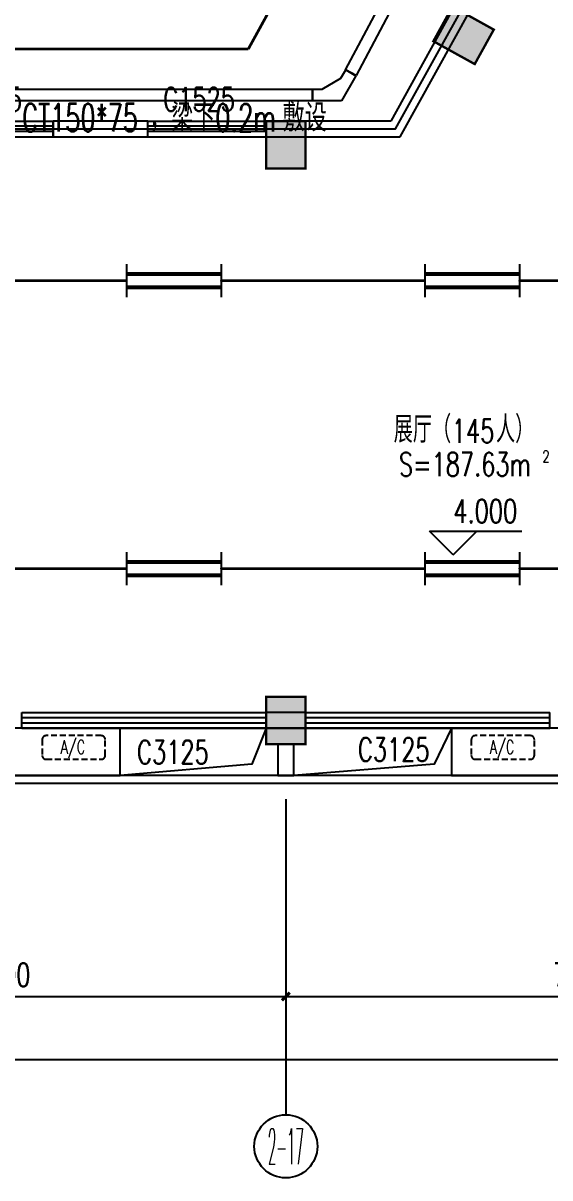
# Model space of a CAD drawing. Extents: x -9422388 to 15610651, y -1992469 to 953794.
# Drawn here: x -2821265 to -2814582, y -212483 to -197842 of the extents above; entities that cross this region are included whole.
import ezdxf
from ezdxf.enums import TextEntityAlignment as Align

# ---------------------------------------------------------------- set-up
doc = ezdxf.new("R2010")
doc.units = 0
doc.header["$LTSCALE"] = 1000
doc.linetypes.add('( Hidden )', pattern=[0.375, 0.25, -0.125])
for name, color, linetype in [('A-FLOR-HVAC', 4, 'Continuous'), ('AXIS_TEXT', 7, 'Continuous'), ('C-KZ', 2, 'Continuous'), ('C-Z-HATCH', 253, 'Continuous'), ('CABLETRAY', 4, 'Continuous'), ('EQUIP-照明', 3, 'Continuous'), ('TEL_TEXT', 7, 'Continuous'), ('WINDOW_TEXT', 7, 'Continuous'), ('WIRE-照明', 1, 'Continuous')]:
    doc.layers.add(name, color=color, linetype=linetype)
doc.styles.add('_TCH_AXIS', font='COMPLEX', dxfattribs={"bigfont": 'GBCBIG'})
doc.styles.add('_TCH_DIM', font='SIMPLEX', dxfattribs={"bigfont": 'GBCBIG'})
doc.styles.add('_TCH_DIM_T3', font='SIMPLEX', dxfattribs={"width": 0.705882, "bigfont": 'GBCBIG'})
doc.styles.add('_TCH_WINDOW', font='SIMPLEX', dxfattribs={"height": 3.5, "bigfont": 'GBCBIG'})
doc.styles.add('_TEL_DIM', font='SIMPLEX', dxfattribs={"width": 0.8, "height": 3.5, "bigfont": 'HZTXT'})
doc.styles.add('COMPLEX', font='COMPLEX')
doc.styles.get("Standard").update_dxf_attribs({"font": 'gbenor.shx', "bigfont": 'gbcbig.shx'})
doc.dimstyles.new('_TCH_ARCH&&100', dxfattribs={"dimtxt": 297.5, "dimasz": 100, "dimexe": 250, "dimexo": 300, "dimgap": 126.25, "dimtad": 1, "dimdec": 0, "dimzin": 0, "dimdsep": 46, "dimtxsty": '_TCH_DIM_T3', "dimblk": 'ARCHTICK', "dimcen": 0.09, "dimclrt": 7, "dimazin": 2, "dimtfac": 1, "dimtdec": 0, "dimtix": 1, "dimtmove": 2, "dimatfit": 3, "dimfxl": 0, "dimtolj": 1, "dimtzin": 0, "dimarcsym": 0})

# ---------------------------------------------------------------- blocks, each defined once
blk = doc.blocks.new('KTWJ1')
at = {"layer": 'A-FLOR-HVAC', "color": 0, "linetype": '( Hidden )', "ltscale": 0.3}
blk.add_lwpolyline([(152982, -14209, 0.414214), (153032, -14259), (153732, -14259, 0.414214), (153782, -14209), (153782, -14009, 0.414214), (153732, -13959), (153032, -13959, 0.414214), (152982, -14009)], format="xyb", close=True, dxfattribs=at)
at = {"layer": 'A-FLOR-HVAC', "color": 0, "style": '_TCH_WINDOW', "width": 0.705882}
blk.add_text('A/C', height=170, dxfattribs=at).set_placement((153214, -14188))
blk = doc.blocks.new('宿舍楼柱网1')
at = {"layer": 'C-Z-HATCH'}
h = blk.add_hatch(color=0, dxfattribs=at)
h.dxf.hatch_style = 1
h.paths.add_polyline_path([(648829, 146138), (649071, 146576), (649596, 146285), (649354, 145848)])
h = blk.add_hatch(color=0, dxfattribs=at)
h.dxf.hatch_style = 1
h.paths.add_polyline_path([(646708, 145126), (647208, 145126), (647208, 144526), (646708, 144526)])
h = blk.add_hatch(color=0, dxfattribs=at)
h.dxf.hatch_style = 1
h.paths.add_polyline_path([(646708, 137826), (647208, 137826), (647208, 137226), (646708, 137226)])
at = {"layer": 'C-KZ', "color": 0, "const_width": 30}
blk.add_lwpolyline([(648829, 146138), (649071, 146576), (649596, 146285), (649354, 145848), (648829, 146138)], dxfattribs=at)
for points in [[(646708, 145126), (647208, 145126), (647208, 144526), (646708, 144526)], [(646708, 137826), (647208, 137826), (647208, 137226), (646708, 137226)]]:
    blk.add_lwpolyline(points, close=True, dxfattribs=at)
blk = doc.blocks.new('$TCHSYS$WIN2D')
at = {"color": 0}
for p, q in [((-0.5, 0.5), (0.5, 0.5)), ((-0.5, 0.5), (-0.5, -0.5)), ((0.5, 0.5), (0.5, -0.5)), ((0.5, 0.1667), (-0.5, 0.1667)), ((0.5, -0.1667), (-0.5, -0.1667)), ((-0.5, -0.5), (0.5, -0.5))]:
    blk.add_line(p, q, dxfattribs=at)
blk = doc.blocks.new('_ArchTick')
at = {"color": 0, "linetype": 'ByBlock', "const_width": 0.4}
blk.add_lwpolyline([(-0.5, -0.5), (0.5, 0.5)], dxfattribs=at)
blk = doc.blocks.new('*D2838')
at = {"color": 0, "lineweight": -2, "transparency": 16777216}
for p, q in [((1474530, -199693), (1474530, -202943)), ((1541350, -199693), (1541350, -202943)), ((1474530, -202693), (1541350, -202693))]:
    blk.add_line(p, q, dxfattribs=at)
at = {"layer": 'Defpoints', "color": 0, "transparency": 16777216}
for p in [(1474530, -199393), (1541350, -199393), (1541350, -202693)]:
    blk.add_point(p, dxfattribs=at)
at = {"color": 0, "lineweight": -2, "transparency": 16777216, "xscale": 100, "yscale": 100, "zscale": 100, "rotation": 180}
blk.add_blockref('_ArchTick', (1474530, -202693), dxfattribs=at)
at = {"color": 0, "lineweight": -2, "transparency": 16777216, "xscale": 100, "yscale": 100, "zscale": 100}
blk.add_blockref('_ArchTick', (1541350, -202693), dxfattribs=at)
at = {"color": 7, "transparency": 16777216, "insert": (1507940, -202418), "char_height": 297.5, "attachment_point": 5, "style": '_TCH_DIM_T3'}
blk.add_mtext('\\A1;66820', dxfattribs=at)
blk = doc.blocks.new('*D2850')
at = {"color": 0, "lineweight": -2, "transparency": 16777216}
for p, q in [((1526050, -199693), (1526050, -202143)), ((1533250, -199693), (1533250, -202143)), ((1526050, -201893), (1533250, -201893))]:
    blk.add_line(p, q, dxfattribs=at)
at = {"layer": 'Defpoints', "color": 0, "transparency": 16777216}
for p in [(1526050, -199393), (1533250, -199393), (1533250, -201893)]:
    blk.add_point(p, dxfattribs=at)
at = {"color": 0, "lineweight": -2, "transparency": 16777216, "xscale": 100, "yscale": 100, "zscale": 100, "rotation": 180}
blk.add_blockref('_ArchTick', (1526050, -201893), dxfattribs=at)
at = {"color": 0, "lineweight": -2, "transparency": 16777216, "xscale": 100, "yscale": 100, "zscale": 100}
blk.add_blockref('_ArchTick', (1533250, -201893), dxfattribs=at)
at = {"color": 7, "transparency": 16777216, "insert": (1529650, -201618), "char_height": 297.5, "attachment_point": 5, "style": '_TCH_DIM_T3'}
blk.add_mtext('\\A1;7200', dxfattribs=at)
blk = doc.blocks.new('*D2851')
at = {"color": 0, "lineweight": -2, "transparency": 16777216}
for p, q in [((1533250, -199693), (1533250, -202143)), ((1540750, -199693), (1540750, -202143)), ((1533250, -201893), (1540750, -201893))]:
    blk.add_line(p, q, dxfattribs=at)
at = {"layer": 'Defpoints', "color": 0, "transparency": 16777216}
for p in [(1533250, -199393), (1540750, -199393), (1540750, -201893)]:
    blk.add_point(p, dxfattribs=at)
at = {"color": 0, "lineweight": -2, "transparency": 16777216, "xscale": 100, "yscale": 100, "zscale": 100, "rotation": 180}
blk.add_blockref('_ArchTick', (1533250, -201893), dxfattribs=at)
at = {"color": 0, "lineweight": -2, "transparency": 16777216, "xscale": 100, "yscale": 100, "zscale": 100}
blk.add_blockref('_ArchTick', (1540750, -201893), dxfattribs=at)
at = {"color": 7, "transparency": 16777216, "insert": (1537000, -201618), "char_height": 297.5, "attachment_point": 5, "style": '_TCH_DIM_T3'}
blk.add_mtext('\\A1;7500', dxfattribs=at)
blk = doc.blocks.new('_AXISO')
at = {"color": 0}
blk.add_circle((0, 0), 0.5, dxfattribs=at)
at = {"layer": 'AXIS_TEXT', "color": 0, "style": 'COMPLEX', "width": 1.041667}
blk.add_attdef('A', text='', height=0.56, dxfattribs=at).set_placement((-0.25, -0.28), (0.25, -0.28), align=Align.FIT)
blk = doc.blocks.new('$equip$00001160')
for p, q in [((-1.2, 0.417), (-1.2, -0.417)), ((1.2, 0.417), (1.2, -0.417)), ((-1.2, 0.167), (1.2, 0.167)), ((-1.2, -0.167), (1.2, -0.167))]:
    blk.add_line(p, q)
at = {"const_width": 0.1}
for points in [[(-1.2, 0.167), (1.2, 0.167)], [(-1.2, -0.167), (1.2, -0.167)]]:
    blk.add_lwpolyline(points, dxfattribs=at)
at = {"layer": 'EQUIP-照明'}
for p in [(-1.2, 0), (0, 0.167), (1.2, 0), (0, -0.167)]:
    blk.add_point(p, dxfattribs=at)
at = {"layer": 'EQUIP-照明', "flags": 9}
blk.add_attdef('A', (0, 0), '', height=0.00002, dxfattribs=at)
blk = doc.blocks.new('34214')
at = {"color": 8}
for p, q in [((1535429, -189265.2), (1534583.7, -190792.6)), ((1534701.6, -190992.6), (1535604, -189362.1)), ((1531499.8, -190792.6), (1530299.8, -190792.6)), ((1530299.8, -190792.6), (1530299.8, -190992.6)), ((1531499.8, -190992.6), (1531499.8, -190792.6)), ((1534583.7, -190792.6), (1532999.8, -190792.6)), ((1532999.8, -190792.6), (1532999.8, -190992.6)), ((1530299.8, -190992.6), (1531499.8, -190992.6)), ((1532999.8, -190992.6), (1534701.6, -190992.6)), ((1535374.1, -196292.6), (1535074.1, -195992.6)), ((1535074.1, -195992.6), (1536244.9, -195992.6)), ((1535374.1, -196292.6), (1535674.1, -195992.6)), ((1533499.8, -198292.6), (1532999.8, -198292.6)), ((1532999.8, -198292.6), (1532999.8, -198492.6)), ((1533499.8, -198492.6), (1533499.8, -198292.6)), ((1532999.8, -198492.6), (1533499.8, -198492.6)), ((1533249.8, -199392.6), (1533249.8, -203392.6))]:
    blk.add_line(p, q, dxfattribs=at)
for points in [[(1523919.7, -172945.8), (1523919.7, -172945.8, -0.4142136), (1524141, -171980.9), (1531089.1, -167626.1, -0.4142136), (1533156.7, -168100.5), (1546426.9, -189272.8, -0.2728148), (1546468.4, -190795.7), (1542249.6, -198418.9, -0.2728148), (1540937.2, -199192.6), (1517949.8, -199192.6)], [(1524004.4, -172892.7), (1524004.4, -172892.7, -0.4142136), (1524194.2, -172065.7), (1531142.2, -167710.8, -0.4142136), (1533072, -168153.6), (1546342.2, -189325.9, -0.2728148), (1546380.9, -190747.3), (1542162.1, -198370.5, -0.2728148), (1540937.2, -199092.6), (1517949.8, -199092.6)]]:
    blk.add_lwpolyline(points, format="xyb", dxfattribs=at)
for points in [[(1526049.8, -190892.6), (1534642.7, -190892.6), (1536051.3, -188347.3), (1535311.6, -187167.1), (1541751.2, -183130.9), (1546084.3, -190044.2), (1541408.8, -198492.6), (1526049.8, -198492.6)], [(1533149.8, -199092.6), (1533349.8, -199092.6), (1533349.8, -198692.6), (1533149.8, -198692.6)]]:
    blk.add_lwpolyline(points, close=True, dxfattribs=at)
for points in [[(1534642.7, -190892.6), (1536051.3, -188347.3)], [(1529399.8, -198492.6), (1528149.8, -198492.6), (1528149.8, -199092.6), (1531149.8, -199092.6), (1531149.8, -198492.6), (1529899.8, -198492.6)], [(1532999.8, -198492.6), (1532818.6, -198947.3), (1531149.8, -199092.6)], [(1535349.8, -198492.6), (1535132.3, -198947.3), (1533349.8, -199092.6)], [(1536599.8, -198492.6), (1535349.8, -198492.6), (1535349.8, -199092.6), (1538349.8, -199092.6), (1538349.8, -198492.6), (1537099.8, -198492.6)]]:
    blk.add_lwpolyline(points, dxfattribs=at)
for name, p in [('宿舍楼柱网1', (886291.9, -335918.9)), ('KTWJ1', (1377176.8, -184626.5)), ('KTWJ1', (1382620.6, -184626.5))]:
    blk.add_blockref(name, p, dxfattribs=at)
ref = blk.add_blockref('$TCHSYS$WIN2D', (1529549.8, -190892.6), dxfattribs=dict(at, xscale=1500, yscale=-200, zscale=200, rotation=8.933802552403344e-07))
ref.add_attrib('A', 'C1525', (1528994.8, -190666.3), dxfattribs={"layer": 'WINDOW_TEXT', "color": 8, "height": 297.5, "rotation": 0, "style": '_TCH_WINDOW', "width": 0.705882})
ref = blk.add_blockref('$TCHSYS$WIN2D', (1532249.8, -190892.6), dxfattribs=dict(at, xscale=1500, yscale=-200, zscale=200, rotation=8.933802552403344e-07))
ref.add_attrib('A', 'C1525', (1531694.8, -190666.3), dxfattribs={"layer": 'WINDOW_TEXT', "color": 8, "height": 297.5, "rotation": 0, "style": '_TCH_WINDOW', "width": 0.705882})
ref = blk.add_blockref('$TCHSYS$WIN2D', (1531449.8, -198392.6), dxfattribs=dict(at, xscale=3100, yscale=-200, zscale=200, rotation=359.9999999999921))
ref.add_attrib('A', 'C3125', (1531363.3, -198942.5), dxfattribs={"layer": 'WINDOW_TEXT', "color": 8, "height": 297.5, "style": '_TCH_WINDOW', "width": 0.705882})
ref = blk.add_blockref('$TCHSYS$WIN2D', (1535049.8, -198392.6), dxfattribs=dict(at, xscale=3100, yscale=-200, zscale=200, rotation=359.9999999999921))
ref.add_attrib('A', 'C3125', (1534165, -198910.9), dxfattribs={"layer": 'WINDOW_TEXT', "color": 8, "height": 297.5, "style": '_TCH_WINDOW', "width": 0.705882})
ref = blk.add_blockref('_AXISO', (1533249.8, -203792.6), dxfattribs=dict(at, xscale=800, yscale=800, zscale=800))
ref.add_attrib('A', '2-17', dxfattribs={"layer": 'AXIS_TEXT', "color": 8, "height": 452.55, "style": '_TCH_AXIS', "width": 0.28}).set_placement((1533023.5, -204018.8), (1533476.1, -204018.8), align=Align.FIT)
at = {"color": 8, "style": '_TCH_DIM'}
for s, p in [('展厅（', (1534618.1, -194871.5)), ('人）', (1535915.4, -194871.5))]:
    blk.add_text(s, height=337.59, dxfattribs=at).set_placement(p)
at = {"color": 8, "style": '_TCH_DIM', "width": 0.705882}
for s, height, p in [('145', 297.5, (1535355.4, -194871.5)), ('S=187.63m', 297.5, (1534684.3, -195294.7)), ('2', 148.8, (1536504.3, -195119.7)), ('4.000', 297.5, (1535374.9, -195887.6))]:
    blk.add_text(s, height=height, dxfattribs=at).set_placement(p)
at = {"color": 8}
for p1, p2, distance, picture, middle in [((1474529.8, -199392.6), (1541349.8, -199392.6), -3300, '*D2838', (1507939.8, -202417.6)), ((1526049.8, -199392.6), (1533249.8, -199392.6), -2500, '*D2850', (1529649.8, -201617.6)), ((1533249.8, -199392.6), (1540749.8, -199392.6), -2500, '*D2851', (1536999.8, -201617.6))]:
    dim = blk.add_aligned_dim(p1=p1, p2=p2, distance=distance, dimstyle='_TCH_ARCH&&100', dxfattribs=at)
    dim.commit()
    dim.dimension.update_dxf_attribs({"geometry": picture, "text_midpoint": middle})

msp = doc.modelspace()

# ---------------------------------------------------------------- linework, layer by layer
at = {"layer": 'CABLETRAY'}
for p, q in [((-2817173.40001, -198436.05283), (-2816140.06603, -196486.21084)), ((-2816007.52778, -196556.45052), (-2817040.86176, -198506.29251)), ((-2817234.58279, -198541.92584), (-2817172.08279, -198433.67267)), ((-2817042.17898, -198508.67267), (-2817226.32961, -198827.63092)), ((-2817040.86176, -198506.29251), (-2817173.40001, -198436.05283)), ((-2817172.08279, -198433.67267), (-2817042.17898, -198508.67267)), ((-2826956.93721, -198677.63092), (-2817594.63088, -198677.63092)), ((-2817594.63088, -198827.63092), (-2817594.63088, -198677.63092)), ((-2817594.63088, -198677.63092), (-2817469.63088, -198677.63092)), ((-2817594.63088, -198677.63092), (-2817594.63088, -198827.63092)), ((-2817469.63088, -198677.63092), (-2817234.58279, -198541.92584)), ((-2817594.63088, -198827.63092), (-2826956.93721, -198827.63092)), ((-2817226.32961, -198827.63092), (-2817594.63088, -198827.63092))]:
    msp.add_line(p, q, dxfattribs=at)
at = {"layer": 'WIRE-照明', "linetype": 'Continuous', "const_width": 35}
for points in [[(-2818408.13088, -198171.26396), (-2817059.27101, -195716.78398)], [(-2821882.23131, -198171.26396), (-2818408.13088, -198171.26396)], [(-2822539.306, -201108.37758), (-2819954.04363, -201108.37692)], [(-2818754.04363, -201108.37692), (-2816168.78127, -201108.37626)], [(-2814968.78127, -201108.37692), (-2812383.5189, -201108.37692)], [(-2822539.30596, -204758.37758), (-2819954.04359, -204758.37692)], [(-2818754.04359, -204758.37692), (-2816168.78122, -204758.37626)], [(-2814968.78122, -204758.37626), (-2812383.51885, -204758.3756)]]:
    msp.add_lwpolyline(points, dxfattribs=at)

# ---------------------------------------------------------------- block references
msp.add_blockref('34214', (-4351181.75199, -8290.8043))
at = {"layer": 'EQUIP-照明', "xscale": 500, "yscale": 500, "zscale": 500}
for p in [(-2819354.04363, -201108.37692), (-2815568.78127, -201108.37626), (-2819354.04359, -204758.37692), (-2815568.78122, -204758.37626)]:
    msp.add_blockref('$equip$00001160', p, dxfattribs=at)

# ---------------------------------------------------------------- texts
at = {"layer": 'TEL_TEXT', "style": '_TEL_DIM'}
for s, width, p in [('CT150*75', 0.64, (-2821277.13088, -199216.71124)), ('，梁下', 0.8, (-2819666.46422, -199216.71124)), ('0.2m', 0.64, (-2818826.46422, -199216.71124)), ('敷设', 0.8, (-2817973.13088, -199216.71124))]:
    msp.add_text(s, height=350, dxfattribs=dict(at, width=width)).set_placement(p)

doc.saveas('drawing.dxf')
